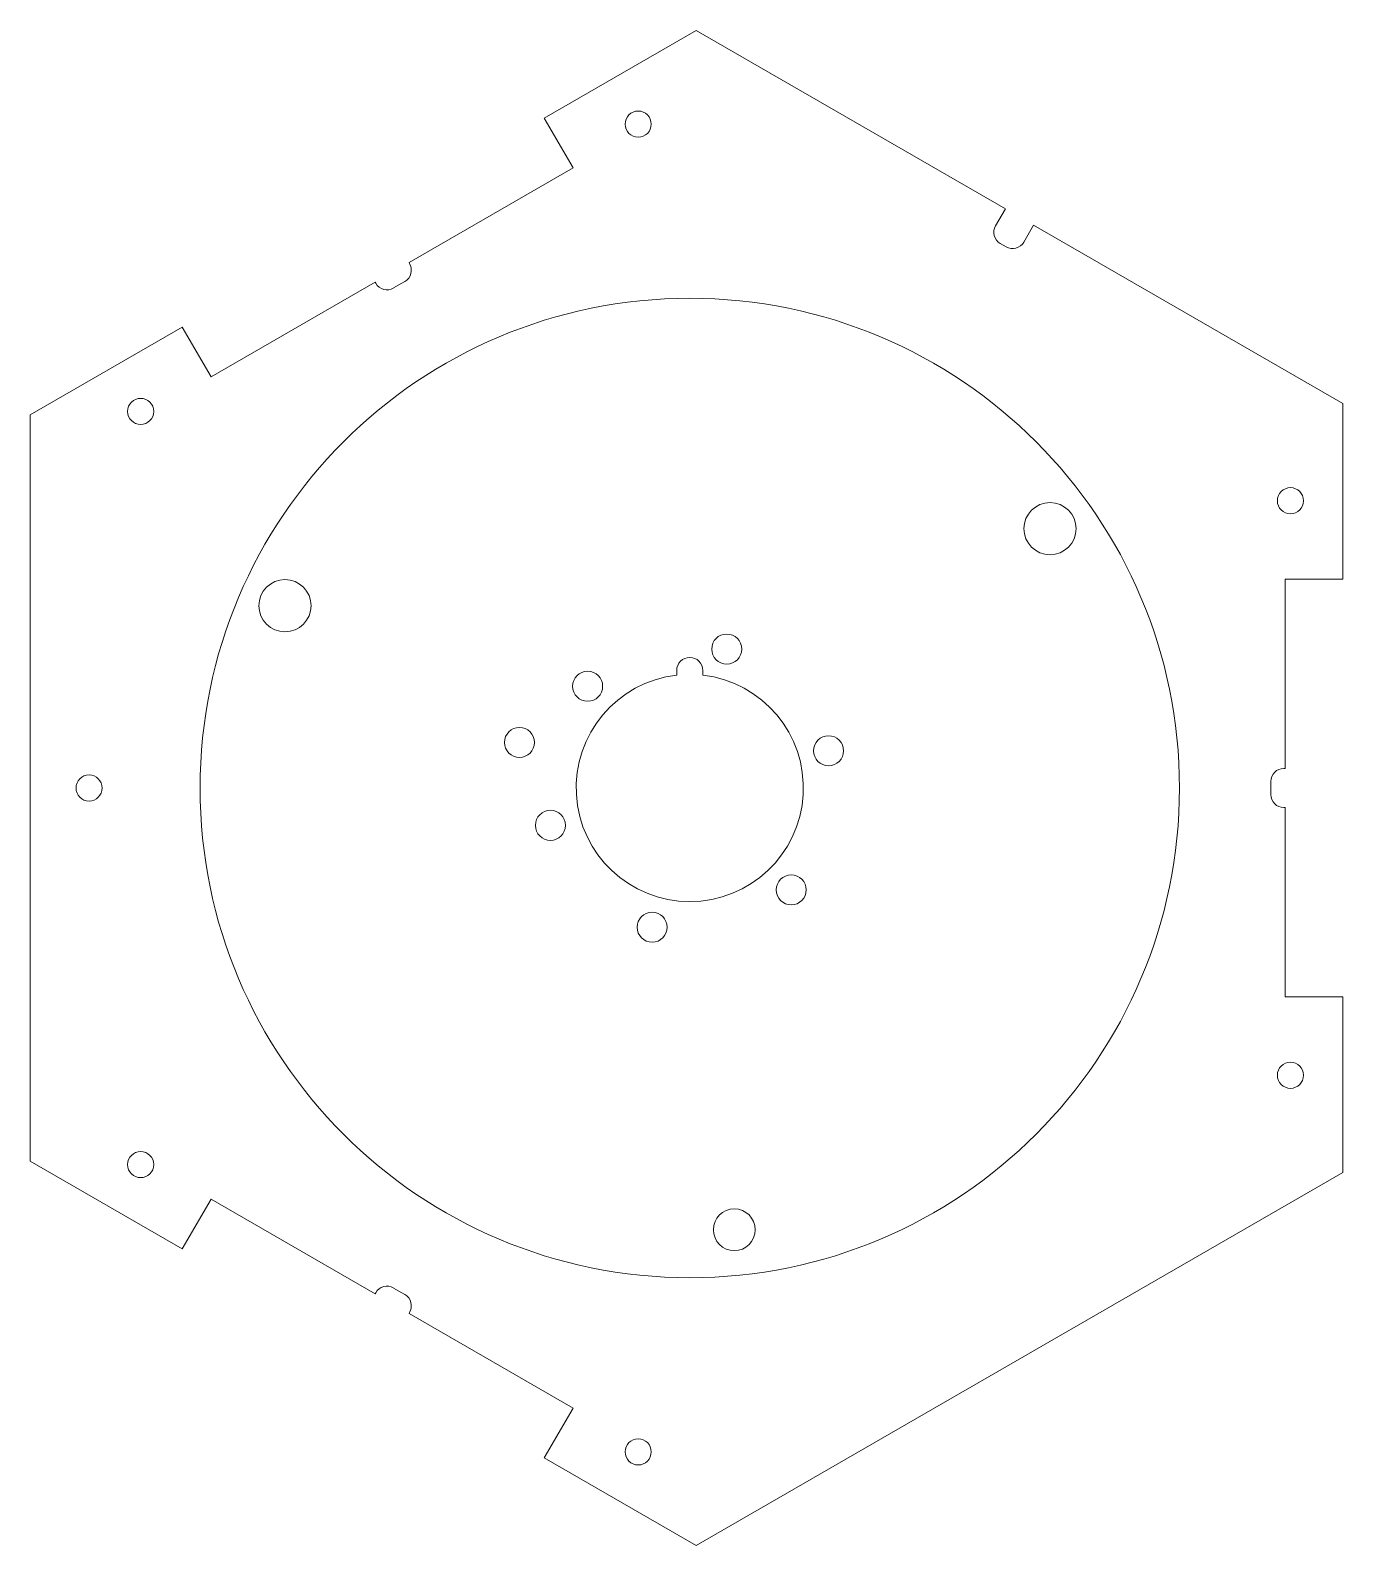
# Model space of a CAD drawing. Header units: millimetres. Extents: x -50 to 50, y -58 to 58.
import ezdxf

# ---------------------------------------------------------------- set-up
doc = ezdxf.new("R2010")
doc.units = ezdxf.units.MM

msp = doc.modelspace()

# ---------------------------------------------------------------- linework, layer by layer
at = {"color": 7, "linetype": 'Continuous', "lineweight": 15}
for p, q in [((-11.14, 51.3), (0.5, 58.02)), ((0.5, 58.02), (24.17, 44.36)), ((-11.14, 51.3), (-8.94, 47.49)), ((-8.94, 47.49), (-21.5, 40.24)), ((23.42, 43.06), (24.17, 44.36)), ((26.33, 43.11), (25.58, 41.81)), ((26.33, 43.11), (50, 29.44)), ((24.22, 41.44), (23.78, 41.69)), ((-21.5, 40.24), (-21.45, 40.15)), ((-24.1, 38.74), (-36.66, 31.49)), ((-24.05, 38.65), (-24.1, 38.74)), ((-21.82, 38.79), (-22.68, 38.29)), ((-50.5, 28.58), (-38.86, 35.3)), ((-36.66, 31.49), (-38.86, 35.3)), ((50, 29.44), (50, 16)), ((-50.5, -28.58), (-50.5, 28.58)), ((45.6, 16), (50, 16)), ((45.6, 1.5), (45.6, 16)), ((-1, 9), (-1, 8.64)), ((1, 8.64), (1, 9)), ((45.5, 1.5), (45.6, 1.5)), ((44.5, -0.5), (44.5, 0.5)), ((45.6, -1.5), (45.5, -1.5)), ((45.6, -16), (45.6, -1.5)), ((50, -16), (45.6, -16)), ((50, -16), (50, -29.44)), ((-38.86, -35.3), (-50.5, -28.58)), ((50, -29.44), (0.5, -58.02)), ((-38.86, -35.3), (-36.66, -31.49)), ((-36.66, -31.49), (-24.1, -38.74)), ((-22.68, -38.29), (-21.82, -38.79)), ((-24.1, -38.74), (-24.05, -38.65)), ((-21.45, -40.15), (-21.5, -40.24)), ((-21.5, -40.24), (-8.94, -47.49)), ((-8.94, -47.49), (-11.14, -51.3)), ((0.5, -58.02), (-11.14, -51.3))]:
    msp.add_line(p, q, dxfattribs=at)
for centre, radius in [((-3.95, 50.84), 1), ((0, 0), 37.5), ((-42.05, 28.84), 1), ((46, 22), 1), ((27.59, 19.86), 2), ((-31, 13.96), 2), ((2.83, 10.64), 1.15), ((-7.82, 7.79), 1.15), ((-13.04, 3.49), 1.15), ((10.63, 2.85), 1.15), ((-46, 0), 1), ((-10.67, -2.86), 1.15), ((7.77, -7.8), 1.15), ((-2.88, -10.66), 1.15), ((46, -22), 1), ((-42.05, -28.84), 1), ((3.41, -33.83), 1.6), ((-3.95, -50.84), 1)]:
    msp.add_circle(centre, radius, dxfattribs=at)
for centre, radius, start, end in [((24.28, 42.56), 1, 150, 240), ((24.72, 42.31), 1, 240, 330), ((-22.32, 39.65), 1, 300, 30), ((-23.18, 39.15), 1, 210, 300), ((0, 9), 1, 0, 180), ((0, 0), 8.7, 96.6003, 83.3997), ((45.5, 0.5), 1, 90, 180), ((45.5, -0.5), 1, 180, 270), ((-23.18, -39.15), 1, 60, 150), ((-22.32, -39.65), 1, 330, 60)]:
    msp.add_arc(centre, radius, start, end, dxfattribs=at)

doc.saveas('drawing.dxf')
